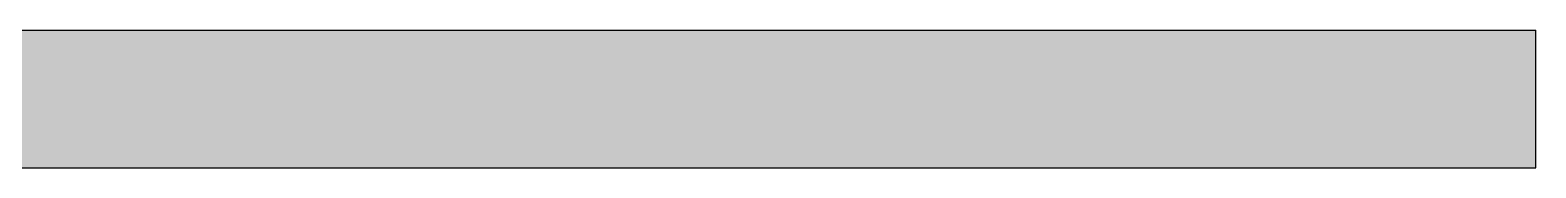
# Model space of a CAD drawing. Extents: x 0 to 180, y 0 to 86.
# Drawn here: x 136.5 to 180, y 23 to 27 of the extents above; entities that cross this region are included whole.
import ezdxf

# ---------------------------------------------------------------- set-up
doc = ezdxf.new("R2010")
doc.units = 0
doc.header["$MEASUREMENT"] = 0
doc.layers.add('SHEET', color=7, linetype='Continuous')

msp = doc.modelspace()

# ---------------------------------------------------------------- linework, layer by layer
at = {"layer": 'SHEET', "color": 5}
for p, q in [((136, 27), (137, 27)), ((137, 27), (138, 27)), ((138, 27), (139, 27)), ((139, 27), (140, 27)), ((140, 27), (141, 27)), ((141, 27), (142, 27)), ((142, 27), (143, 27)), ((143, 27), (144, 27)), ((144, 27), (145, 27)), ((145, 27), (146, 27)), ((146, 27), (147, 27)), ((147, 27), (148, 27)), ((148, 27), (149, 27)), ((149, 27), (150, 27)), ((150, 27), (151, 27)), ((151, 27), (152, 27)), ((152, 27), (153, 27)), ((153, 27), (154, 27)), ((154, 27), (155, 27)), ((155, 27), (156, 27)), ((156, 27), (157, 27)), ((157, 27), (158, 27)), ((158, 27), (159, 27)), ((159, 27), (160, 27)), ((160, 27), (161, 27)), ((161, 27), (162, 27)), ((162, 27), (163, 27)), ((163, 27), (164, 27)), ((164, 27), (165, 27)), ((165, 27), (166, 27)), ((166, 27), (167, 27)), ((167, 27), (168, 27)), ((168, 27), (169, 27)), ((169, 27), (170, 27)), ((170, 27), (171, 27)), ((171, 27), (172, 27)), ((172, 27), (173, 27)), ((173, 27), (174, 27)), ((174, 27), (175, 27)), ((175, 27), (176, 27)), ((176, 27), (177, 27)), ((177, 27), (178, 27)), ((178, 27), (179, 27)), ((179, 27), (180, 27)), ((180, 26), (180, 27)), ((180, 25), (180, 26)), ((180, 24), (180, 25)), ((180, 23), (180, 24)), ((136, 23), (137, 23)), ((137, 23), (138, 23)), ((138, 23), (139, 23)), ((139, 23), (140, 23)), ((140, 23), (141, 23)), ((141, 23), (142, 23)), ((142, 23), (143, 23)), ((143, 23), (144, 23)), ((144, 23), (145, 23)), ((145, 23), (146, 23)), ((146, 23), (147, 23)), ((147, 23), (148, 23)), ((148, 23), (149, 23)), ((149, 23), (150, 23)), ((150, 23), (151, 23)), ((151, 23), (152, 23)), ((152, 23), (153, 23)), ((153, 23), (154, 23)), ((154, 23), (155, 23)), ((155, 23), (156, 23)), ((156, 23), (157, 23)), ((157, 23), (158, 23)), ((158, 23), (159, 23)), ((159, 23), (160, 23)), ((160, 23), (161, 23)), ((161, 23), (162, 23)), ((162, 23), (163, 23)), ((163, 23), (164, 23)), ((164, 23), (165, 23)), ((165, 23), (166, 23)), ((166, 23), (167, 23)), ((167, 23), (168, 23)), ((168, 23), (169, 23)), ((169, 23), (170, 23)), ((170, 23), (171, 23)), ((171, 23), (172, 23)), ((172, 23), (173, 23)), ((173, 23), (174, 23)), ((174, 23), (175, 23)), ((175, 23), (176, 23)), ((176, 23), (177, 23)), ((177, 23), (178, 23)), ((178, 23), (179, 23)), ((179, 23), (180, 23))]:
    msp.add_line(p, q, dxfattribs=at)
for points in [[(42, 26), (180, 26), (42, 27), (180, 27)], [(42, 25), (180, 25), (42, 26), (180, 26)], [(42, 24), (180, 24), (42, 25), (180, 25)], [(42, 23), (180, 23), (42, 24), (180, 24)]]:
    msp.add_solid(points, dxfattribs=at)

doc.saveas('drawing.dxf')
